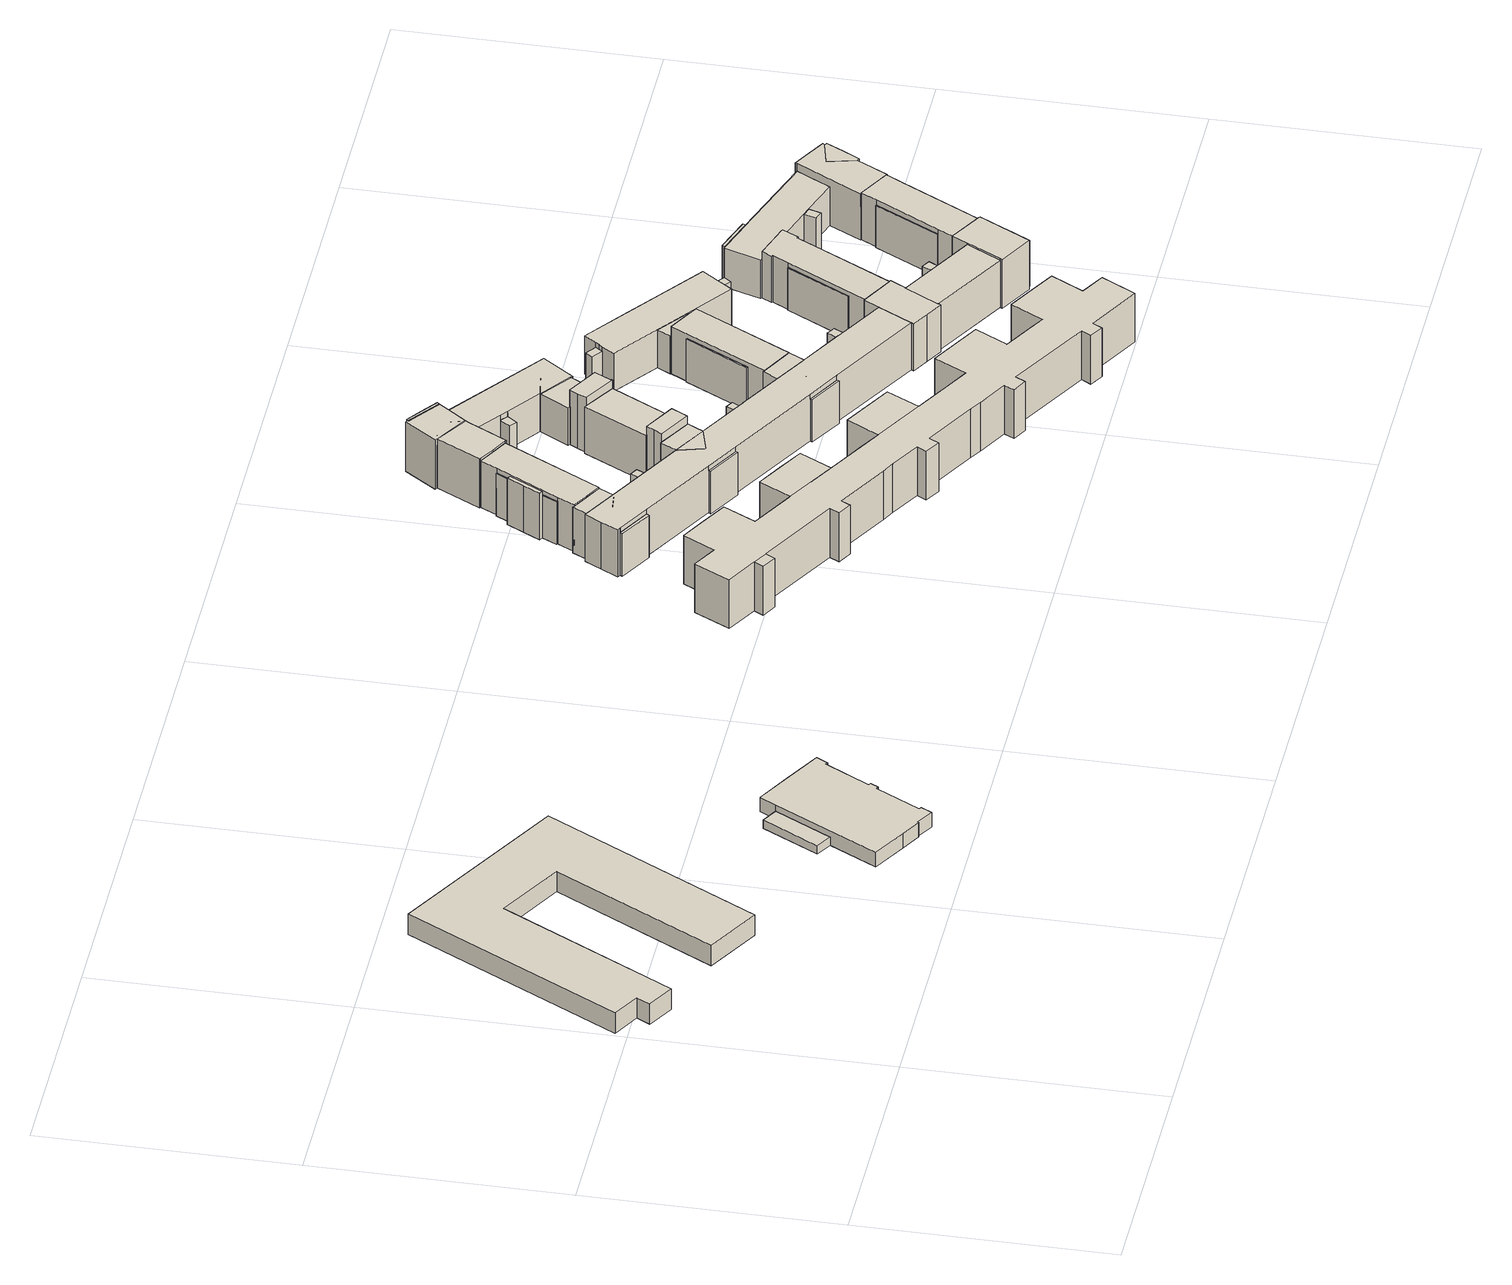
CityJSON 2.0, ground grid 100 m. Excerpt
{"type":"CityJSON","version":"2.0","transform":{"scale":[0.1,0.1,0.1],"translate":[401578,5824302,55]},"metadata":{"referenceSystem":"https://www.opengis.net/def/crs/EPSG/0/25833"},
"CityObjects":{
"building1":{"type":"Building","attributes":{"Gemeindeschluessel":"11000010","BezugspunktDach":"2200","function":"31001_2120","measuredHeight":8.98,"storeysAboveGround":1},"address":[{"country":"Germany","locality":"Berlin","thoroughfareNumber":"5 (1)","thoroughfareName":"Nordring"}],"geometry":[{"type":"Solid","lod":"1","boundaries":[[[[0,1,2,3,4,5,6,7,8,9,10]],[[11,12,13,14,15,16,17,18,19,20,21]],[[11,21,10,9]],[[12,11,9,8]],[[13,12,8,7]],[[14,13,7,6]],[[15,14,6,5]],[[16,15,5,4]],[[17,16,4,3]],[[18,17,3,2]],[[19,18,2,1]],[[20,19,1,0]],[[21,20,0,10]]]]}]},
"building2":{"type":"Building","attributes":{"Gemeindeschluessel":"11000010","function":"31001_2111"},"address":[{"country":"Germany","locality":"Berlin","thoroughfareNumber":"29","thoroughfareName":"Wolfener Straße"}],"children":["building2-1","building2-2"]},
"building2-1":{"type":"BuildingPart","attributes":{"BezugspunktDach":"2200","measuredHeight":8,"storeysAboveGround":1},"parents":["building2"],"geometry":[{"type":"MultiSurface","lod":"1","boundaries":[[[22,23,24,25,26,27,28,29,30,31,32,33,34,35,36,37,38]],[[39,40,41,42,43,44,45,46,47,48,49,50,51,52,53,54,55]],[[56,57,58,55,38,37]],[[40,39,37,36]],[[41,40,36,35]],[[42,41,35,34]],[[43,42,34,33]],[[44,43,33,32]],[[45,44,32,31]],[[46,45,31,30]],[[47,46,30,29]],[[48,47,29,28]],[[49,48,28,27]],[[50,49,27,26]],[[51,50,26,25]],[[52,51,25,24]],[[53,52,24,23]],[[54,53,23,22]],[[55,54,22,38]],[[39,58,57,56]]]}]},
"building2-2":{"type":"BuildingPart","attributes":{"BezugspunktDach":"2200","measuredHeight":3.56,"storeysAboveGround":1},"parents":["building2"],"geometry":[{"type":"Solid","lod":"1","boundaries":[[[[57,56,59,60]],[[61,39,58,62]],[[61,62,60,59]],[[39,61,59,56]],[[62,58,57,60]],[[58,39,56,57]]]]}]},
"building3":{"type":"Building","attributes":{"Gemeindeschluessel":"11000010","function":"31001_2100"},"address":[{"country":"Germany","locality":"Berlin","thoroughfareNumber":"34","thoroughfareName":"Wolfener Straße"}],"children":["building3-1","building3-2","building3-3","building3-4","building3-5","building3-6","building3-7","building3-8","building3-9","building3-10","building3-11"]},
"building3-1":{"type":"BuildingPart","attributes":{"BezugspunktDach":"2200","measuredHeight":21.52,"storeysAboveGround":5},"parents":["building3"],"geometry":[{"type":"MultiSurface","lod":"1","boundaries":[[[63,64,65,66,67,68,69,70,71,72,73,74,75,76,77,78,79,80,81,82,83,84,85,86,87,88,89,90,91,92,93,94,95,96,97,98,99,100,101,102,103,104,105,106,107,108,109,110,111,112,113,114]],[[115,116,64,63]],[[117,118,119,103,120,102]],[[121,122,123,107,124,106]],[[125,126,127,128,129,130,131,132,133,134,135,136,137,138,139,140,141,142,143,144,145,146,147,148,149,150,151,152,153,154,155,156,157,158,159,160,161,162,163,164,165,166,167,168,169,170,171,172,173,174,175,176]],[[174,177,178,175]],[[179,135,180,181,182,136]],[[183,131,184,185,186,132]],[[125,176,114,113]],[[126,125,113,112]],[[127,126,112,111]],[[128,127,111,110]],[[129,128,110,109]],[[130,129,109,108]],[[131,130,108,107]],[[107,106,124,187,183,188,124,107,189]],[[133,132,106,105]],[[134,133,105,104]],[[135,134,104,103]],[[137,136,102,101]],[[138,137,101,100]],[[139,138,100,99]],[[140,139,99,98]],[[141,140,98,97]],[[142,141,97,96]],[[143,142,96,95]],[[145,143,190,95,94,93]],[[146,145,93,92]],[[147,146,92,91]],[[148,147,91,90]],[[149,148,90,89]],[[150,149,89,88]],[[151,150,88,87]],[[152,151,87,86]],[[153,152,86,85]],[[154,153,85,84]],[[155,154,84,83]],[[156,155,83,82]],[[157,156,82,81]],[[158,157,81,80]],[[159,158,80,79]],[[160,159,79,78]],[[161,160,78,77]],[[162,161,77,76]],[[163,162,76,75]],[[164,163,75,74]],[[165,164,74,73]],[[166,165,73,72]],[[167,166,72,71]],[[168,167,71,70]],[[169,168,70,69]],[[170,169,69,68]],[[171,170,68,67]],[[172,171,67,66]],[[173,172,66,65]],[[174,173,65,64]],[[176,175,63,114]],[[174,175,63,64],[191,192,64,63],[175,174,192,191]],[[177,174,64,116]],[[178,177,116,115]],[[175,178,115,63]],[[120,193,179]],[[180,135,103,119]],[[181,180,119,118]],[[182,181,118,117]],[[136,182,117,102]],[[183,132,106,124],[194,132,183,187,195]],[[131,196,189]],[[183,197,131]],[[124,187,183]],[[184,131,107,123]],[[185,184,123,122]],[[186,185,122,121]],[[132,186,121,106]]]}]},
"building3-2":{"type":"BuildingPart","attributes":{"BezugspunktDach":"2200","measuredHeight":22.4,"storeysAboveGround":5},"parents":["building3"],"geometry":[{"type":"Solid","lod":"1","boundaries":[[[[193,198,199,200,201,202]],[[180,181,182,136,179,135]],[[180,135,202,201]],[[181,180,201,200]],[[182,181,200,199]],[[136,182,199,198]],[[179,136,198,193]],[[135,179,193,202]]]]}]},
"building3-3":{"type":"BuildingPart","attributes":{"BezugspunktDach":"2200","measuredHeight":22.11,"storeysAboveGround":5},"parents":["building3"],"geometry":[{"type":"Solid","lod":"1","boundaries":[[[[203,204,205,206,207,208]],[[147,148,149,150,151,146]],[[147,146,208,207]],[[148,147,207,206]],[[149,148,206,205]],[[150,149,205,204]],[[151,150,204,203]],[[146,151,203,208]]]]}]},
"building3-4":{"type":"BuildingPart","attributes":{"BezugspunktDach":"2200","measuredHeight":21.08,"storeysAboveGround":5},"parents":["building3"],"geometry":[{"type":"Solid","lod":"1","boundaries":[[[[209,210,211,212]],[[167,164,165,166]],[[167,166,212,211]],[[164,167,211,210]],[[165,164,210,209]],[[166,165,209,212]]]]}]},
"building3-5":{"type":"BuildingPart","attributes":{"BezugspunktDach":"2200","measuredHeight":21.11,"storeysAboveGround":5},"parents":["building3"],"geometry":[{"type":"Solid","lod":"1","boundaries":[[[[213,192,191,214]],[[175,174,177,178]],[[175,178,214,191]],[[177,174,192,213]],[[178,177,213,214]],[[191,192,174,175]]]]}]},
"building3-6":{"type":"BuildingPart","attributes":{"BezugspunktDach":"2200","measuredHeight":21.36,"storeysAboveGround":5},"parents":["building3"],"geometry":[{"type":"Solid","lod":"1","boundaries":[[[[215,216,217,218]],[[161,158,159,160]],[[161,160,218,217]],[[159,158,216,215]],[[160,159,215,218]],[[158,161,217,216]]]]}]},
"building3-7":{"type":"BuildingPart","attributes":{"BezugspunktDach":"2200","measuredHeight":20.71,"storeysAboveGround":5},"parents":["building3"],"geometry":[{"type":"Solid","lod":"1","boundaries":[[[[219,220,221,222]],[[173,170,171,172]],[[173,172,222,221]],[[170,173,221,220]],[[171,170,220,219]],[[172,171,219,222]]]]}]},
"building3-8":{"type":"BuildingPart","attributes":{"BezugspunktDach":"2200","measuredHeight":21.39,"storeysAboveGround":5},"parents":["building3"],"geometry":[{"type":"Solid","lod":"1","boundaries":[[[[223,224,225,226]],[[157,154,155,156]],[[157,156,226,225]],[[154,157,225,224]],[[155,154,224,223]],[[156,155,223,226]]]]}]},
"building3-9":{"type":"BuildingPart","attributes":{"BezugspunktDach":"2200","measuredHeight":22.34,"storeysAboveGround":5},"parents":["building3"],"geometry":[{"type":"MultiSurface","lod":"1","boundaries":[[[187,195,227,228,229,189]],[[184,185,186,132,183,131]],[[184,131,189,229]],[[185,184,229,228]],[[186,185,228,227]],[[132,186,227,195]],[[183,132,195,187]],[[131,230,183,187,189]]]}]},
"building3-10":{"type":"BuildingPart","attributes":{"BezugspunktDach":"2200","measuredHeight":22.35,"storeysAboveGround":5},"parents":["building3"],"geometry":[{"type":"MultiSurface","lod":"1","boundaries":[[[231,232,233,234,235,236]],[[140,141,142,143,237,139]],[[140,139,236,235]],[[141,140,235,234]],[[142,141,234,233]],[[143,142,233,232]],[[237,143,144,238,231]],[[139,237,231,236]],[[232,238,144,143]]]}]},
"building3-11":{"type":"BuildingPart","attributes":{"BezugspunktDach":"2200","measuredHeight":22.4,"storeysAboveGround":5},"parents":["building3"],"geometry":[{"type":"Solid","lod":"1","boundaries":[[[[239,240,241,242,243,244]],[[127,128,129,130,245,126]],[[127,126,244,243]],[[128,127,243,242]],[[129,128,242,241]],[[130,129,241,240]],[[245,130,240,239]],[[126,245,239,244]]]]}]},
"building4":{"type":"Building","attributes":{"Gemeindeschluessel":"11000010","function":"31001_2100"},"address":[{"country":"Germany","locality":"Berlin","thoroughfareNumber":"36","thoroughfareName":"Wolfener Straße"}],"children":["building4-1","building4-2","building4-3","building4-4","building4-5","building4-6","building4-7","building4-8","building4-9","building4-10","building4-11","building4-12","building4-13","building4-14","building4-15","building4-16","building4-17","building4-18","building4-19","building4-20","building4-21","building4-22","building4-23","building4-24","building4-25","building4-26","building4-27","building4-28","building4-29","building4-30","building4-31","building4-32","building4-33","building4-34","building4-35","building4-36","building4-37","building4-38","building4-39","building4-40","building4-41","building4-42","building4-43","building4-44","building4-45","building4-46","building4-47","building4-48"]},
"building4-1":{"type":"BuildingPart","attributes":{"BezugspunktDach":"2200","measuredHeight":22.64,"storeysAboveGround":5},"parents":["building4"],"geometry":[{"type":"MultiSurface","lod":"1","boundaries":[[[246,247,248,249,250,251,252,253,254,255,256,257,258]],[[259,260,261,262,263,264,265,266,267,268,269,270,271]],[[272,273,274,259,271,258,257]],[[260,259,257,256]],[[261,260,256,255]],[[262,261,255,254]],[[275,276,262,254,253]],[[277,275,263,253,252]],[[278,277,252,251]],[[266,265,251,250]],[[267,266,250,249]],[[268,267,249,248]],[[269,279,280,281,268,248,247]],[[259,274,273,272]],[[263,262,276,275]],[[264,263,275,277]],[[265,264,277,278]],[[268,281,280,279]],[[269,247,246,270]],[[282,271,270,246,258]]]}]},
"building4-2":{"type":"BuildingPart","attributes":{"BezugspunktDach":"2200","measuredHeight":22.63,"storeysAboveGround":5},"parents":["building4"],"geometry":[{"type":"MultiSurface","lod":"1","boundaries":[[[283,284,285,286,287,288]],[[289,290,291,292,293,294]],[[291,290,286,285]],[[292,291,285,284]],[[293,292,284,283]],[[294,293,283,288]],[[289,295,296,297,287]],[[294,288,297,296]],[[290,289,287,286]]]}]},
"building4-3":{"type":"BuildingPart","attributes":{"BezugspunktDach":"2200","measuredHeight":18.69,"storeysAboveGround":5},"parents":["building4"],"geometry":[{"type":"MultiSurface","lod":"1","boundaries":[[[298,299,300,301,302]],[[303,304,305,306,307]],[[303,307,302,301]],[[306,305,299,298]],[[307,306,298,302]],[[303,308,301,300,304]],[[305,304,300,299,309]]]}]},
"building4-4":{"type":"BuildingPart","attributes":{"BezugspunktDach":"2200","measuredHeight":22.78,"storeysAboveGround":5},"parents":["building4"],"geometry":[{"type":"MultiSurface","lod":"1","boundaries":[[[310,311,312,313,314,315,316,317,318]],[[319,320,321,322,323,324,325,326,327]],[[319,327,318,317]],[[320,319,317,316]],[[321,320,328,329]],[[322,321,315,329,330]],[[323,322,314,313]],[[324,323,313,312]],[[331,332,333,312,311]],[[326,325,311,310]],[[327,326,310,318]],[[329,328,316,315]],[[330,329,315,314,334]],[[325,324,333,332,331]]]}]},
"building4-5":{"type":"BuildingPart","attributes":{"BezugspunktDach":"2200","measuredHeight":22.73,"storeysAboveGround":5},"parents":["building4"],"geometry":[{"type":"Solid","lod":"1","boundaries":[[[[335,336,337,338,339,340]],[[341,342,343,344,345,346]],[[341,346,340,339]],[[342,341,339,338]],[[343,342,338,337]],[[344,343,337,336]],[[345,344,336,335]],[[346,345,335,340]]]]}]},
"building4-6":{"type":"BuildingPart","attributes":{"BezugspunktDach":"2200","measuredHeight":22.84,"storeysAboveGround":5},"parents":["building4"],"geometry":[{"type":"MultiSurface","lod":"1","boundaries":[[[347,348,349,336,350,351]],[[352,344,353,354,355,356]],[[352,356,351,350]],[[335,345,335,340,346,352,350,336]],[[357,358,336,349]],[[353,344,359,360]],[[361,362,357,349,348]],[[363,364,354,353,360,363,362]],[[355,365,366,348,354,348,347]],[[356,355,347,351]],[[344,345,335,336]],[[346,340,335,345]],[[360,359,358,357]],[[364,363,362,361]],[[357,362,363,360]],[[354,348,366,365]]]}]},
"building4-7":{"type":"BuildingPart","attributes":{"BezugspunktDach":"2200","measuredHeight":18.88,"storeysAboveGround":5},"parents":["building4"],"geometry":[{"type":"MultiSurface","lod":"1","boundaries":[[[367,368,369,370,371,372,373,374,375,376,358,362,377]],[[363,359,378,379,380,381,382,383,384,385,386,387,388]],[[378,389,390,391,392,359,358,376]],[[379,378,376,375]],[[380,379,375,374]],[[381,380,374,373]],[[393,381,373]],[[382,381,373,372]],[[383,382,372,371]],[[384,383,371,370]],[[394,395,370,369]],[[396,394,369,368]],[[397,396,368,367]],[[388,387,367,377]],[[363,364,361,362]],[[388,377,361,364]],[[359,360,357,358]],[[363,362,357,360]],[[392,391,390,389]],[[385,384,395,394]],[[386,385,394,396]],[[398,387,386,396,397]]]}]},
"building4-8":{"type":"BuildingPart","attributes":{"BezugspunktDach":"2200","measuredHeight":18.96,"storeysAboveGround":5},"parents":["building4"],"geometry":[{"type":"Solid","lod":"1","boundaries":[[[[399,400,401,402]],[[403,404,405,406]],[[403,406,402,401]],[[404,403,401,400]],[[406,405,399,402]],[[405,404,400,399]]]]}]},
"building4-9":{"type":"BuildingPart","attributes":{"BezugspunktDach":"2200","measuredHeight":18.96,"storeysAboveGround":5},"parents":["building4"],"geometry":[{"type":"Solid","lod":"1","boundaries":[[[[407,408,409,410]],[[411,412,413,414]],[[412,411,409,408]],[[413,412,408,407]],[[414,413,407,410]],[[411,414,410,409]]]]}]},
"building4-10":{"type":"BuildingPart","attributes":{"BezugspunktDach":"2200","measuredHeight":22.64,"storeysAboveGround":5},"parents":["building4"],"geometry":[{"type":"MultiSurface","lod":"1","boundaries":[[[415,416,417,418,419,420,421,422]],[[423,424,425,426,427,428,429,430]],[[423,430,422,421]],[[424,423,421,420]],[[427,426,418,417]],[[428,427,417,416]],[[430,431,432,422]],[[425,424,420,419]],[[426,425,419,418]],[[429,428,416,415]],[[429,415,432,431]]]}]},
"building4-11":{"type":"BuildingPart","attributes":{"BezugspunktDach":"2200","measuredHeight":14.66,"storeysAboveGround":5},"parents":["building4"],"geometry":[{"type":"MultiSurface","lod":"1","boundaries":[[[433,434,435,436]],[[437,438,439,440]],[[437,440,436,435]],[[438,437,435,434]],[[440,439,433,436]],[[439,441,442,433]],[[438,434,442,441]]]}]},
"building4-12":{"type":"BuildingPart","attributes":{"BezugspunktDach":"2200","measuredHeight":14.66,"storeysAboveGround":5},"parents":["building4"],"geometry":[{"type":"MultiSurface","lod":"1","boundaries":[[[443,444,445,446,447]],[[448,449,450,451,452]],[[450,449,445,444]],[[451,450,444,443]],[[452,451,443,447]],[[448,453,452,447,446]],[[454,455,445,449,456]],[[448,446,455,454]]]}]},
"building4-13":{"type":"BuildingPart","attributes":{"BezugspunktDach":"2200","measuredHeight":22.83,"storeysAboveGround":5},"parents":["building4"],"geometry":[{"type":"MultiSurface","lod":"1","boundaries":[[[457,458,459,460,461,462,463,464,465,466,467,468,469,470,471,472,473,474,475,332,331,476,477,478,479,480,481,482,483,484]],[[485,486,487,488,489,490,491,327,325,324,492,493,494,495,496,497,498,499,500,501,502,503,504,505,506,507,305,304,303,508]],[[485,508,484,483]],[[486,485,483,482]],[[487,486,482,481]],[[488,509,510,511,481,480]],[[489,488,480,479]],[[490,489,479,478]],[[491,512,513,490,478,477]],[[327,491,477,476]],[[325,327,476,331]],[[492,324,332,475]],[[493,514,515,475,474]],[[516,514,493,474,473]],[[495,494,473,472],[495,517,516,494]],[[496,495,472,471]],[[496,518,471]],[[497,496,471,470]],[[519,520,497,470,469]],[[499,498,469,468]],[[500,499,468,467]],[[501,500,467,466]],[[504,503,464,463]],[[521,522,504,463,462]],[[506,505,462,461]],[[523,524,506,461,460]],[[305,507,460,459]],[[300,299,305,459,458]],[[303,301,300,458,457]],[[508,303,457,484]],[[487,511,510,509,488]],[[490,513,512,491]],[[325,331,332,324]],[[492,525,515,514,493]],[[494,526,493,514,516]],[[517,495,494,516]],[[498,497,520,519]],[[502,501,466,465]],[[502,465,464,503,527]],[[505,504,522,521]],[[528,507,506,524,523]],[[529,304,305,299,300]],[[304,300,301,303]]]}]},
"building4-14":{"type":"BuildingPart","attributes":{"BezugspunktDach":"2200","measuredHeight":22.92,"storeysAboveGround":5},"parents":["building4"],"geometry":[{"type":"MultiSurface","lod":"1","boundaries":[[[530,531,532,533,534,535,536,537]],[[538,539,540,541,542,543,544,545]],[[537,546,537,536]],[[539,535,536,538,536,535]],[[535,539,535,534]],[[541,540,534,533]],[[542,541,533,532]],[[545,544,530,537]],[[538,545,546,537,536]],[[547,538,536,535,539]],[[540,539,535,534]],[[543,542,532,531]],[[548,544,543,549,531,530]]]}]},
"building4-15":{"type":"BuildingPart","attributes":{"BezugspunktDach":"2200","measuredHeight":18.69,"storeysAboveGround":5},"parents":["building4"],"geometry":[{"type":"MultiSurface","lod":"1","boundaries":[[[550,524,523,551]],[[507,506,552,553]],[[507,553,551,523]],[[552,506,524,550]],[[553,552,550,551]],[[506,507,523,524,554]]]}]},
"building4-16":{"type":"BuildingPart","attributes":{"BezugspunktDach":"2200","measuredHeight":22.78,"storeysAboveGround":5},"parents":["building4"],"geometry":[{"type":"MultiSurface","lod":"1","boundaries":[[[555,556,557,537,535,534,558,559,560,561,562,563,564,565,566]],[[503,501,567,568,569,570,571,572,540,539,545,573,574,575,576]],[[503,576,566,565]],[[501,466,465,464,565,564]],[[577,503,502]],[[567,501,564,563]],[[568,567,563,562]],[[569,568,562,561]],[[246,258,578,561,560]],[[570,569,271,270]],[[579,247,246,270,269,571,570,560,559]],[[572,571,559,558]],[[540,572,558,534]],[[573,545,537,557]],[[574,573,557,556]],[[575,574,556,555]],[[576,575,555,566]],[[577,502,465,466,501]],[[502,503,464,465,580]],[[270,271,578,258,246,581]],[[269,270,246,247,579]],[[539,540,582,534,535]],[[545,583,538,536,537]],[[539,535,536,538]]]}]},
"building4-17":{"type":"BuildingPart","attributes":{"BezugspunktDach":"2200","measuredHeight":21.66,"storeysAboveGround":5},"parents":["building4"],"geometry":[{"type":"MultiSurface","lod":"1","boundaries":[[[584,585,586,587,588,589,590,510,509]],[[487,591,592,593,594,595,489,596,488]],[[591,487,510,590]],[[592,591,590,589]],[[593,592,597,598]],[[594,593,588,598,599,600]],[[595,594,587,586]],[[489,595,586,585]],[[596,489,585,584]],[[488,596,584,509]],[[601,487,488,602,509,510]],[[598,597,589,588]],[[600,599,603,587,604]],[[603,599,598,588]]]}]},
"building4-18":{"type":"BuildingPart","attributes":{"BezugspunktDach":"2200","measuredHeight":22.54,"storeysAboveGround":5},"parents":["building4"],"geometry":[{"type":"Solid","lod":"1","boundaries":[[[[605,520,519,606,607,608,609,610,518]],[[611,612,613,614,615,498,497,616,496]],[[611,496,518,610]],[[612,611,610,609]],[[613,608,613,614]],[[615,614,607,606]],[[498,615,606,519]],[[616,497,520,605]],[[496,616,605,518]],[[613,612,609,608]],[[614,613,608,607]],[[497,498,519,520]]]]}]},
"building4-19":{"type":"BuildingPart","attributes":{"BezugspunktDach":"2200","measuredHeight":20.69,"storeysAboveGround":5},"parents":["building4"],"geometry":[{"type":"Solid","lod":"1","boundaries":[[[[617,618,619,620,621,622,623]],[[500,499,624,625,626,627,628]],[[500,628,623,622]],[[499,500,622,621]],[[624,499,621,620]],[[625,624,620,619]],[[626,625,619,618]],[[627,626,618,617]],[[628,627,617,623]]]]}]},
"building4-20":{"type":"BuildingPart","attributes":{"BezugspunktDach":"2200","measuredHeight":18.55,"storeysAboveGround":5},"parents":["building4"],"geometry":[{"type":"Solid","lod":"1","boundaries":[[[[629,630,631,632,393,633,634,635]],[[382,636,381,637,638,639,640,641]],[[382,641,635,634]],[[636,382,634,633]],[[381,636,633,393]],[[637,381,393,632]],[[638,637,632,631]],[[641,640,629,635]],[[639,638,631,630]],[[640,639,630,629]]]]}]},
"building4-21":{"type":"BuildingPart","attributes":{"BezugspunktDach":"2200","measuredHeight":14.62,"storeysAboveGround":5},"parents":["building4"],"geometry":[{"type":"MultiSurface","lod":"1","boundaries":[[[390,642,643,391]],[[644,645,389,392]],[[644,392,391,643]],[[645,644,643,642]],[[389,645,642,390]],[[392,646,389,390,391]]]}]},
"building4-22":{"type":"BuildingPart","attributes":{"BezugspunktDach":"2200","measuredHeight":14.62,"storeysAboveGround":5},"parents":["building4"],"geometry":[{"type":"Solid","lod":"1","boundaries":[[[[647,395,394,396,397,648]],[[387,386,385,384,649,650]],[[387,650,648,397]],[[649,384,395,647]],[[650,649,647,648]],[[386,387,397,396]],[[385,386,396,394]],[[384,385,394,395]]]]}]},
"building4-23":{"type":"BuildingPart","attributes":{"BezugspunktDach":"2200","measuredHeight":22.82,"storeysAboveGround":5},"parents":["building4"],"geometry":[{"type":"MultiSurface","lod":"1","boundaries":[[[651,652,653,654,655]],[[656,657,658,614,612]],[[656,404,400,399,405,659,612,655,654]],[[660,661,654,653]],[[657,656,662,663,664]],[[665,666,667,668,669,658,657,664,667,666,660,653,652]],[[614,414,410,409,411,670,658,652,651]],[[612,609,608,607,651,655]],[[659,405,399,400,404]],[[664,663,662,661,660]],[[669,668,667,666,665]],[[660,666,667,664]],[[670,411,409,410,414]],[[613,608,609,612]],[[613,614,607,608]]]}]},
"building4-24":{"type":"BuildingPart","attributes":{"BezugspunktDach":"2200","measuredHeight":25.33,"storeysAboveGround":5},"parents":["building4"],"geometry":[{"type":"MultiSurface","lod":"1","boundaries":[[[671,672,673,674,675,676]],[[677,431,428,678,330,328]],[[677,328,676,675]],[[431,677,675,674]],[[428,416,415,432,674,673]],[[678,428,673,672]],[[330,678,672,671]],[[328,316,315,314,671,676]],[[429,415,416,428]],[[431,432,415,429]],[[329,315,316,328]],[[330,679,314,315,329]]]}]},
"building4-25":{"type":"BuildingPart","attributes":{"BezugspunktDach":"2200","measuredHeight":25.38,"storeysAboveGround":5},"parents":["building4"],"geometry":[{"type":"MultiSurface","lod":"1","boundaries":[[[680,681,682,683,684,685,686,687]],[[688,640,638,689,690,691,426,424]],[[688,424,687,686]],[[640,688,686,685]],[[631,630,629,685,684]],[[638,640,639]],[[689,638,684,683]],[[690,689,683,682]],[[691,690,682,681]],[[426,691,681,680]],[[420,419,418,426,680,687]],[[638,639,630,631]],[[639,640,629,630]],[[424,425,419,420]],[[425,426,418,419]]]}]},
"building4-26":{"type":"BuildingPart","attributes":{"BezugspunktDach":"2200","measuredHeight":22.53,"storeysAboveGround":5},"parents":["building4"],"geometry":[{"type":"MultiSurface","lod":"1","boundaries":[[[692,693,694,695,696,697,698,699]],[[700,701,702,703,704,600,599,597]],[[700,597,699,698]],[[700,705,698]],[[701,706,705,698,697]],[[702,701,697,696]],[[600,707,708,709,710,704,694,693]],[[603,587,693,692]],[[711,589,588,603,692,699]],[[700,705,706,701,712]],[[702,696,695,703]],[[704,703,695,694]],[[710,709,708,707]],[[599,600,587,603]],[[597,598,588,589,711]],[[598,599,603,588,713]]]}]},
"building4-27":{"type":"BuildingPart","attributes":{"BezugspunktDach":"2200","measuredHeight":20.65,"storeysAboveGround":5},"parents":["building4"],"geometry":[{"type":"Solid","lod":"1","boundaries":[[[[714,715,716,717,718,719]],[[720,721,722,723,541,724]],[[720,724,719,718]],[[721,720,718,717]],[[722,721,717,716]],[[723,722,716,715]],[[541,723,715,714]],[[724,541,714,719]]]]}]},
"building4-28":{"type":"BuildingPart","attributes":{"BezugspunktDach":"2200","measuredHeight":18.69,"storeysAboveGround":5},"parents":["building4"],"geometry":[{"type":"Solid","lod":"1","boundaries":[[[[512,725,726,513]],[[727,728,491,490]],[[727,490,513,726]],[[728,727,726,725]],[[491,728,725,512]],[[490,491,512,513]]]]}]},
"building4-29":{"type":"BuildingPart","attributes":{"BezugspunktDach":"2200","measuredHeight":18.69,"storeysAboveGround":5},"parents":["building4"],"geometry":[{"type":"MultiSurface","lod":"1","boundaries":[[[516,517,729,730,515,514]],[[492,731,732,495,494,493]],[[731,492,515,730]],[[732,731,730,729]],[[495,732,729,517]],[[733,492,493,514,515]],[[494,495,517,516]],[[493,494,516,514,734]]]}]},
"building4-30":{"type":"BuildingPart","attributes":{"BezugspunktDach":"2200","measuredHeight":22.72,"storeysAboveGround":5},"parents":["building4"],"geometry":[{"type":"MultiSurface","lod":"1","boundaries":[[[735,736,737,738,739,348,366,740,347,741]],[[355,742,365,354,743,744,745,746,747,748]],[[355,748,741,347]],[[742,355,347,740]],[[365,742,740,366]],[[354,365,366,348]],[[749,377,361,364,388,743,354,348,739]],[[744,743,739,738]],[[745,744,738,737]],[[695,750,695,694,737,736]],[[746,745,694,704,703]],[[696,695,703,702,696,747,746,736,735]],[[748,747,735,741]],[[388,364,361,377,749]],[[703,704,694,695,750]],[[702,703,695,696]]]}]},
"building4-31":{"type":"BuildingPart","attributes":{"BezugspunktDach":"2200","measuredHeight":18.67,"storeysAboveGround":5},"parents":["building4"],"geometry":[{"type":"MultiSurface","lod":"1","boundaries":[[[751,752,709,708]],[[710,753,754,707]],[[753,710,709,752]],[[754,753,752,751]],[[707,754,751,708]],[[710,755,707,708,709]]]}]},
"building4-32":{"type":"BuildingPart","attributes":{"BezugspunktDach":"2200","measuredHeight":18.67,"storeysAboveGround":5},"parents":["building4"],"geometry":[{"type":"MultiSurface","lod":"1","boundaries":[[[705,706,756,757,758]],[[759,760,701,700,761]],[[759,761,758,757]],[[760,762,763,764,756]],[[701,760,756,706]],[[761,700,705,758]],[[765,766,764,763,762]],[[759,767,757,766,765,768]],[[701,706,705,700]]]}]},
"building4-33":{"type":"BuildingPart","attributes":{"BezugspunktDach":"2200","measuredHeight":21.53,"storeysAboveGround":5},"parents":["building4"],"geometry":[{"type":"MultiSurface","lod":"1","boundaries":[[[769,770,771,772,773,774]],[[775,776,763,765,759,777]],[[775,777,774,773]],[[776,775,773,772]],[[763,776,772,771]],[[766,764,771,770]],[[757,766,765,770,769]],[[777,759,769,774]],[[765,763,764,766]],[[759,778,765,766,757]]]}]},
"building4-34":{"type":"BuildingPart","attributes":{"BezugspunktDach":"2200","measuredHeight":22.57,"storeysAboveGround":5},"parents":["building4"],"geometry":[{"type":"MultiSurface","lod":"1","boundaries":[[[779,780,781,782,783,784,785,786,787,788]],[[789,790,791,792,793,794,795,796,797,798]],[[789,798,788,787]],[[790,799,800,787,786]],[[791,790,786,785]],[[801,802,785,784]],[[793,792,784,783],[803,793,804,805]],[[806,804,793,783,782]],[[795,794,782,781]],[[796,807,808,809,781,780]],[[789,800,799,790,810]],[[792,791,802,801]],[[804,793,803,805]],[[794,793,804,806]],[[795,809,808,807]],[[797,796,780,779]],[[797,779,788,798]]]}]},
"building4-35":{"type":"BuildingPart","attributes":{"BezugspunktDach":"2200","measuredHeight":18.61,"storeysAboveGround":5},"parents":["building4"],"geometry":[{"type":"Solid","lod":"1","boundaries":[[[[800,799,811,812]],[[813,790,789,814]],[[813,814,812,811]],[[790,813,811,799]],[[814,789,800,812]],[[789,790,799,800]]]]}]},
"building4-36":{"type":"BuildingPart","attributes":{"BezugspunktDach":"2200","measuredHeight":17.18,"storeysAboveGround":5},"parents":["building4"],"geometry":[{"type":"Solid","lod":"1","boundaries":[[[[815,816,817,818]],[[819,820,821,822]],[[819,822,818,817]],[[820,819,817,816]],[[821,820,816,815]],[[822,821,815,818]]]]}]},
"building4-37":{"type":"BuildingPart","attributes":{"BezugspunktDach":"2200","measuredHeight":22.43,"storeysAboveGround":5},"parents":["building4"],"geometry":[{"type":"Solid","lod":"1","boundaries":[[[[823,824,825,826,827,828]],[[829,830,831,832,833,834]],[[829,834,828,827]],[[830,829,827,826]],[[831,830,826,825]],[[832,831,825,824]],[[833,832,824,823]],[[834,833,823,828]]]]}]},
"building4-38":{"type":"BuildingPart","attributes":{"BezugspunktDach":"2200","measuredHeight":18.65,"storeysAboveGround":5},"parents":["building4"],"geometry":[{"type":"MultiSurface","lod":"1","boundaries":[[[273,272,835,836]],[[837,259,274,838]],[[837,838,836,835]],[[259,837,835,272]],[[838,274,273,836]],[[274,839,259,840,272,273]]]}]},
"building4-39":{"type":"BuildingPart","attributes":{"BezugspunktDach":"2200","measuredHeight":18.69,"storeysAboveGround":5},"parents":["building4"],"geometry":[{"type":"Solid","lod":"1","boundaries":[[[[841,522,521,842]],[[505,504,843,844]],[[505,844,842,521]],[[843,504,522,841]],[[844,843,841,842]],[[504,505,521,522]]]]}]},
"building4-40":{"type":"BuildingPart","attributes":{"BezugspunktDach":"2200","measuredHeight":21.54,"storeysAboveGround":5},"parents":["building4"],"geometry":[{"type":"MultiSurface","lod":"1","boundaries":[[[845,846,847,848,849,850,851,852,853,854]],[[544,542,855,856,857,858,296,294,859,860]],[[544,860,854,853]],[[532,531,530,853,852]],[[855,542,852,851]],[[856,855,851,850]],[[780,779,861,779,788,798,797,796,857,856,850,849]],[[858,857,849,848]],[[297,287,286,290,858,848,847]],[[288,297,296,847,846]],[[859,294,846,845]],[[860,859,845,854]],[[542,543,531,532]],[[543,544,530,531]],[[796,797,779,780]],[[797,798,788,779,861]],[[296,289,287,297]],[[290,286,287,289,862]],[[294,863,296,297,288]]]}]},
"building4-41":{"type":"BuildingPart","attributes":{"BezugspunktDach":"2200","measuredHeight":18.35,"storeysAboveGround":5},"parents":["building4"],"geometry":[{"type":"Solid","lod":"1","boundaries":[[[[864,865,809,808]],[[795,866,867,807]],[[866,795,809,865]],[[867,866,865,864]],[[807,867,864,808]],[[807,808,809,795]]]]}]},
"building4-42":{"type":"BuildingPart","attributes":{"BezugspunktDach":"2200","measuredHeight":22.43,"storeysAboveGround":5},"parents":["building4"],"geometry":[{"type":"MultiSurface","lod":"1","boundaries":[[[802,805,804,806,868,823,827,869,870,871,872,873]],[[874,875,876,877,829,833,878,794,793,803,791,879]],[[874,880,881,882,879,873,872]],[[875,874,872,871]],[[876,875,871,870]],[[877,876,870,869]],[[829,877,869,827]],[[833,829,827,823]],[[878,833,823,868]],[[794,878,868,806]],[[803,805,801,792]],[[879,791,802,873]],[[882,881,880,874]],[[794,806,804,793]],[[803,793,883,804,805]],[[791,884,792,801,802]]]}]},
"building4-43":{"type":"BuildingPart","attributes":{"BezugspunktDach":"2200","measuredHeight":17.18,"storeysAboveGround":5},"parents":["building4"],"geometry":[{"type":"MultiSurface","lod":"1","boundaries":[[[276,277,278,885,886,887,881,880,888,889]],[[890,874,882,891,892,893,265,264,262,894]],[[890,894,889,888]],[[874,821,815,895,880]],[[890,888,818,822]],[[891,882,881,887]],[[893,892,886,885]],[[265,893,885,278]],[[894,262,276,889]],[[822,818,895,815,821]],[[882,874,880,881]],[[891,887,886,892]],[[264,265,278,277,896]],[[262,263,275,276,897]],[[264,277,275,898,263]]]}]},
"building4-44":{"type":"BuildingPart","attributes":{"BezugspunktDach":"2200","measuredHeight":18.54,"storeysAboveGround":5},"parents":["building4"],"geometry":[{"type":"Solid","lod":"1","boundaries":[[[[899,900,281,280]],[[268,901,902,279]],[[901,268,281,900]],[[902,901,900,899]],[[279,902,899,280]],[[279,280,281,268]]]]}]},
"building4-45":{"type":"BuildingPart","attributes":{"BezugspunktDach":"2200","measuredHeight":17.18,"storeysAboveGround":5},"parents":["building4"],"geometry":[{"type":"Solid","lod":"1","boundaries":[[[[903,887,886,904]],[[892,891,905,906]],[[892,906,904,886]],[[905,891,887,903]],[[906,905,903,904]],[[892,886,887,891]]]]}]},
"building4-46":{"type":"BuildingPart","attributes":{"BezugspunktDach":"2200","measuredHeight":18.89,"storeysAboveGround":5},"parents":["building4"],"geometry":[{"type":"MultiSurface","lod":"1","boundaries":[[[907,908,909,910,911,912,913,914,915,916,917,918]],[[439,441,438,919,920,921,922,449,454,923,924,925]],[[439,925,918,917]],[[442,433,439,917,916]],[[434,442,441,916,915]],[[919,438,915,914]],[[920,919,914,913]],[[926,927,920,913,912]],[[922,921,912,911]],[[449,922,911,910]],[[455,445,449,910,909]],[[923,452,447,446,455,909,908]],[[924,923,908,907]],[[925,924,907,918]],[[441,439,433,442]],[[928,438,929,441,442,434]],[[921,920,927,926]],[[454,449,445,455]],[[448,446,447,452]],[[448,930,454,455,446]]]}]},
"building4-47":{"type":"BuildingPart","attributes":{"BezugspunktDach":"2200","measuredHeight":14.66,"storeysAboveGround":5},"parents":["building4"],"geometry":[{"type":"Solid","lod":"1","boundaries":[[[[926,931,932,927]],[[933,934,921,920]],[[933,920,927,932]],[[934,933,932,931]],[[921,934,931,926]],[[920,921,926,927]]]]}]},
"building4-48":{"type":"BuildingPart","attributes":{"BezugspunktDach":"2200","measuredHeight":18.78,"storeysAboveGround":5},"parents":["building4"],"geometry":[{"type":"MultiSurface","lod":"1","boundaries":[[[661,666,665,935,936,937,938,939]],[[940,941,924,942,668,667,663,943]],[[940,943,939,938]],[[941,940,938,937]],[[924,941,937,936]],[[942,924,936,935]],[[668,942,935,665]],[[943,663,661,939]],[[667,668,665,666]],[[663,664,660,661,944]],[[667,666,660,664]]]}]}
},
"vertices":[
[110,985,106],[81,932,106],[187,873,106],[216,926,106],[565,1560,106],[829,1415,106],[479,783,106],[695,664,106],[1162,1509,106],[468,1892,106],[1,1045,106],[468,1892,16],[1162,1509,16],[695,664,16],[479,783,16],[829,1415,16],[565,1560,16],[216,926,16],[187,873,16],[81,932,16],[110,985,16],[1,1045,16],
[1316,237,89],[1394,195,89],[1395,198,89],[1462,160,89],[1486,203,89],[1477,208,89],[1573,384,89],[1582,379,89],[1599,410,89],[1590,415,89],[1687,591,89],[1696,586,89],[1721,631,89],[1576,711,89],[1441,785,89],[1405,720,89],[1181,312,89],[1405,720,25],[1441,785,25],[1576,711,25],[1721,631,25],[1696,586,25],[1687,591,25],[1590,415,25],[1599,410,25],[1582,379,25],[1573,384,25],[1477,208,25],[1486,203,25],[1462,160,25],[1395,198,25],[1394,195,25],[1316,237,25],[1181,312,25],[1405,720,61],[1283,498,61],[1283,498,25],
[1342,755,61],[1220,533,61],[1342,755,25],[1220,533,25],
[2672,1039,235],[2730,1008,235],[3049,833,235],[3028,795,235],[3084,765,235],[3105,802,235],[3317,686,235],[3364,661,235],[3484,595,235],[3463,557,235],[3524,523,235],[3545,562,235],[3752,449,235],[3800,422,235],[3919,357,235],[3898,318,235],[3956,287,235],[3977,326,235],[4304,147,235],[4281,109,235],[4336,78,235],[4358,117,235],[4569,2,235],[4644,136,235],[4548,188,235],[4619,316,235],[4519,371,235],[4512,375,235],[4418,426,235],[4349,298,235],[4287,332,235],[4168,398,235],[4172,395,235],[4243,523,235],[4140,579,235],[4037,635,235],[3968,508,235],[3875,559,235],[3827,585,235],[3734,636,235],[3532,747,235],[3439,798,235],[3392,824,235],[3299,875,235],[3096,987,235],[2921,1083,235],[2989,1210,235],[2889,1265,235],[2789,1319,235],[2720,1194,235],[2622,1248,235],[2547,1107,235],[2650,1002,235],[2709,971,235],[3802,764,235],[3702,819,235],[3602,874,235],[3633,692,235],[3368,1002,235],[3267,1057,235],[3167,1112,235],[3198,931,235],[2622,1248,20],[2720,1194,20],[2789,1319,20],[2889,1265,20],[2989,1210,20],[2921,1083,20],[3096,987,20],[3299,875,20],[3392,824,20],[3439,798,20],[3532,747,20],[3734,636,20],[3827,585,20],[3875,559,20],[3968,508,20],[4037,635,20],[4140,579,20],[4243,523,20],[4172,395,20],[4168,398,20],[4287,332,20],[4349,298,20],[4418,426,20],[4512,375,20],[4519,371,20],[4619,316,20],[4548,188,20],[4644,136,20],[4569,2,20],[4358,117,20],[4336,78,20],[4281,109,20],[4304,147,20],[3977,326,20],[3956,287,20],[3898,318,20],[3919,357,20],[3800,422,20],[3752,449,20],[3545,562,20],[3524,523,20],[3463,557,20],[3484,595,20],[3364,661,20],[3317,686,20],[3105,802,20],[3084,765,20],[3028,795,20],[3049,833,20],[2730,1008,20],[2672,1039,20],[2547,1107,20],[2709,971,20],[2650,1002,20],[3633,692,20],[3602,874,20],[3702,819,20],[3802,764,20],[3198,931,20],[3167,1112,20],[3267,1057,20],[3368,1002,20],[3198,931,218],[3198,931,101],[3096,987,218],[4172,395,127],[2672,1039,223],[2730,1008,223],[3633,692,219],[3299,875,174],[3299,875,218],[3096,987,122],[3175,944,20],
[3734,636,219],[3802,764,219],[3702,819,219],[3602,874,219],[3532,747,219],
[4548,188,218],[4619,316,218],[4519,371,218],[4512,375,218],[4418,426,218],[4349,298,218],
[3524,523,224],[3545,562,224],[3484,595,224],[3463,557,224],
[2709,971,223],[2650,1002,223],
[3956,287,225],[3977,326,225],[3919,357,225],[3898,318,225],
[3084,765,227],[3105,802,227],[3049,833,227],[3028,795,227],
[4336,78,226],[4358,117,226],[4304,147,226],[4281,109,226],
[3368,1002,218],[3267,1057,218],[3167,1112,218],[3181,940,20],
[4070,451,218],[4172,395,218],[4243,523,218],[4140,579,218],[4037,635,218],[3968,508,218],[4070,451,20],[4168,398,218],
[2821,1138,219],[2921,1083,219],[2989,1210,219],[2889,1265,219],[2789,1319,219],[2720,1194,219],[2821,1138,20],
[4447,923,211],[4510,890,211],[4680,1202,211],[4715,1267,211],[4721,1264,211],[4755,1328,211],[4750,1331,211],[4681,1353,211],[4608,1376,211],[4586,1336,211],[4590,1333,211],[4555,1270,211],[4383,957,211],[4555,1270,6],[4590,1333,6],[4586,1336,6],[4608,1376,6],[4681,1353,6],[4750,1331,6],[4755,1328,6],[4721,1264,6],[4715,1267,6],[4680,1202,6],[4510,890,6],[4447,923,6],[4383,957,6],[4555,1270,193],[4419,1022,193],[4419,1022,6],[4681,1353,178],[4608,1376,178],[4750,1331,178],[4755,1328,178],[4543,950,6],[4543,950,192],[4680,1202,192],[4383,957,88],
[4860,442,208],[4897,510,208],[4933,577,208],[4922,584,208],[4885,517,208],[4849,450,208],[4885,517,4],[4922,584,4],[4933,577,4],[4897,510,4],[4860,442,4],[4849,450,4],[4878,503,4],[4877,501,4],[4877,501,208],
[2949,1477,191],[2955,1487,191],[2821,1560,191],[2821,1559,191],[2816,1550,191],[2821,1559,4],[2821,1560,4],[2955,1487,4],[2949,1477,4],[2816,1550,4],[2821,1559,97],[2955,1487,93],
[3367,1348,212],[3470,1378,212],[3470,1379,212],[3503,1439,212],[3500,1441,212],[3437,1476,212],[3375,1510,212],[3370,1513,212],[3337,1451,212],[3370,1513,4],[3375,1510,4],[3437,1476,4],[3500,1441,4],[3503,1439,4],[3470,1379,4],[3470,1378,4],[3367,1348,4],[3337,1451,4],[3375,1510,6],[3437,1476,6],[3500,1441,6],[3470,1378,211],[3470,1379,211],[3470,1379,160],[3500,1441,161],
[3384,2384,222],[3445,2339,222],[3453,2348,222],[3391,2393,222],[3329,2438,222],[3323,2428,222],[3329,2438,5],[3391,2393,5],[3453,2348,5],[3445,2339,5],[3384,2384,5],[3323,2428,5],
[3231,2307,222],[3361,2228,222],[3403,2283,222],[3312,2437,222],[3222,2313,222],[3312,2437,5],[3403,2283,5],[3361,2228,5],[3231,2307,5],[3222,2313,5],[3403,2283,173],[3445,2339,173],[3445,2339,6],[3403,2283,6],[3361,2228,173],[3400,2279,173],[3400,2279,6],[3361,2228,6],[3359,2228,5],[3359,2228,222],
[3484,2123,173],[3484,2124,173],[3513,2102,173],[3512,2102,173],[3644,2008,173],[3643,2007,173],[3765,1918,173],[3772,1913,173],[3817,1974,173],[3862,2035,173],[3354,2218,173],[3862,2035,6],[3817,1974,6],[3772,1913,6],[3765,1918,6],[3643,2007,6],[3644,2008,6],[3512,2102,6],[3513,2102,6],[3484,2124,6],[3484,2123,6],[3354,2218,6],[3853,2041,6],[3853,2041,152],[3729,2132,152],[3729,2132,6],[3765,1918,172],[3513,2102,152],[3512,2102,152],[3484,2124,152],[3484,2123,152],[3484,2123,23],
[3917,1298,193],[4052,1546,193],[4048,1549,193],[3912,1301,193],[4048,1549,4],[4052,1546,4],[3917,1298,4],[3912,1301,4],
[4045,1228,193],[4180,1473,193],[4175,1476,193],[4041,1230,193],[4175,1476,4],[4180,1473,4],[4045,1228,4],[4041,1230,4],
[3471,1539,211],[3535,1504,211],[3538,1503,211],[3671,1747,211],[3606,1786,211],[3547,1821,211],[3540,1825,211],[3405,1576,211],[3540,1825,6],[3547,1821,6],[3606,1786,6],[3671,1747,6],[3538,1503,6],[3535,1504,6],[3471,1539,6],[3405,1576,6],[3410,1573,6],[3410,1573,211],
[3971,1841,153],[3992,1869,153],[3952,1898,153],[3931,1870,153],[3952,1898,6],[3992,1869,6],[3971,1841,6],[3931,1870,6],[3982,1855,6],[3982,1855,153],
[4483,1467,153],[4505,1495,153],[4464,1524,153],[4452,1509,153],[4443,1496,153],[4452,1509,6],[4464,1524,6],[4505,1495,6],[4483,1467,6],[4443,1496,6],[4444,1497,6],[4454,1511,6],[4454,1511,153],[4459,1519,6],
[2821,1559,211],[2821,1560,211],[2955,1487,211],[3263,1318,211],[3397,1244,211],[3768,1041,211],[3902,968,211],[4272,765,211],[4309,832,211],[4346,898,211],[4144,1009,211],[4145,1009,211],[3975,1102,211],[3975,1101,211],[3843,1174,211],[3671,1269,211],[3671,1268,211],[3640,1285,211],[3641,1285,211],[3337,1451,211],[3197,1527,211],[3166,1544,211],[3027,1620,211],[2894,1693,211],[2895,1693,211],[2883,1699,211],[2846,1633,211],[2809,1566,211],[2846,1633,4],[2883,1699,4],[2895,1693,4],[2894,1693,4],[3027,1620,4],[3166,1544,4],[3197,1527,4],[3641,1285,4],[3640,1285,4],[3671,1268,4],[3671,1269,4],[3843,1174,4],[3975,1101,4],[3975,1102,4],[4145,1009,4],[4144,1009,4],[4346,898,4],[4309,832,4],[4272,765,4],[3902,968,4],[3768,1041,4],[3397,1244,4],[3263,1318,4],[2809,1566,4],[2894,1693,206],[2895,1693,206],[2895,1693,56],[3197,1527,191],[3166,1544,191],[3640,1285,191],[3641,1285,191],[3671,1268,191],[3671,1269,191],[3843,1174,210],[3975,1102,210],[3975,1101,210],[3768,1041,191],[3902,968,191],[3263,1318,191],[3397,1244,191],[3641,1285,56],[3667,1270,4],[4291,798,4],[3263,1318,74],[2821,1560,97],
[4713,523,212],[4750,590,212],[4787,657,212],[4649,733,212],[4481,825,212],[4481,826,212],[4443,759,212],[4406,691,212],[4443,759,4],[4481,826,4],[4481,825,4],[4649,733,4],[4787,657,4],[4750,590,4],[4713,523,4],[4406,691,4],[4406,691,160],[4444,760,4],[4713,523,56],[4750,590,206],
[3392,1235,191],[3257,1308,191],[3392,1235,4],[3257,1308,4],[3397,1244,114],
[4334,719,212],[4401,682,212],[4406,692,212],[4515,887,212],[4510,890,212],[4447,923,212],[4383,957,212],[4380,958,212],[4347,898,212],[4346,898,212],[4272,765,212],[4267,755,212],[4347,898,4],[4380,958,4],[4383,957,4],[4447,923,4],[4510,890,4],[4515,887,4],[4406,692,4],[4401,682,4],[4334,719,4],[4267,755,4],[4328,865,4],[4383,957,57],[4510,890,65],[4309,832,62],[4447,923,119],[4481,825,108],[4410,698,4],
[2935,1609,206],[3027,1620,206],[3060,1680,206],[3056,1682,206],[2993,1715,206],[2932,1748,206],[2927,1752,206],[2927,1752,4],[2932,1748,4],[2993,1715,4],[3056,1682,4],[3060,1680,4],[2935,1609,4],[2932,1748,6],[2993,1715,6],[2994,1715,6],[3056,1682,6],[2895,1693,39],[2894,1693,106],[2994,1715,206],[3056,1682,102],
[3875,1075,210],[4009,1163,210],[4006,1165,210],[3942,1198,210],[3880,1231,210],[3876,1234,210],[3876,1234,4],[3880,1231,4],[3942,1198,4],[4006,1165,4],[4009,1163,4],[3875,1075,4],
[4177,991,201],[4200,1035,201],[4184,1044,201],[4168,1053,201],[4145,1009,201],[4144,1009,201],[4144,967,201],[4168,1053,4],[4184,1044,4],[4200,1035,4],[4177,991,4],[4144,967,4],
[3584,1887,172],[3643,1854,172],[3707,1819,172],[3710,1818,172],[3739,2024,172],[3643,2007,172],[3577,1892,172],[3739,2024,6],[3710,1818,6],[3707,1819,6],[3643,1854,6],[3584,1887,6],[3577,1892,6],
[3860,2052,152],[3736,2142,152],[3736,2142,6],[3860,2052,6],[3765,2106,6],
[3482,2063,152],[3454,2083,152],[3482,2063,6],[3454,2083,6],
[4006,1165,213],[4212,1543,213],[4149,1577,213],[4087,1610,213],[3880,1231,213],[4087,1610,4],[4149,1577,4],[4212,1543,4],[3979,1412,4],[4149,1577,173],[4087,1610,173],[4087,1610,147],[4087,1610,6],[4149,1577,6],[4212,1543,173],[4150,1576,173],[4150,1576,6],[4212,1543,6],[4212,1543,142],[4108,1353,4],
[3500,1441,249],[3518,1472,249],[3535,1504,249],[3410,1573,249],[3393,1542,249],[3375,1510,249],[3393,1542,6],[3518,1472,6],[3500,1441,148],
[3671,1747,248],[3674,1751,248],[3671,1752,248],[3688,1784,248],[3707,1819,248],[3584,1887,248],[3565,1854,248],[3547,1821,248],[3565,1854,6],[3688,1784,6],[3671,1752,6],[3674,1751,6],
[2994,1715,212],[3056,1682,212],[3265,2063,212],[3202,2096,212],[3140,2130,212],[3104,2063,212],[2968,1815,212],[2932,1748,212],[2968,1815,6],[3104,2063,6],[3140,2130,6],[3202,2096,6],[3265,2063,6],[2968,1815,193],[3104,2063,193],[3092,1749,6],[3092,1749,193],[3229,1997,193],[3229,1997,6],[2932,1748,33],[3081,2022,6],[2993,1715,116],
[4649,733,200],[4673,776,200],[4657,785,200],[4641,794,200],[4618,750,200],[4616,709,200],[4618,750,4],[4641,794,4],[4657,785,4],[4673,776,4],[4616,709,4],
[3219,1573,191],[3188,1590,191],[3188,1590,4],[3219,1573,4],
[3695,1312,191],[3664,1328,191],[3664,1328,4],[3695,1312,4],[3641,1285,38],[3640,1285,75],
[3140,2130,222],[3202,2096,222],[3265,2063,222],[3268,2061,222],[3354,2218,222],[3329,2329,222],[3136,2133,222],[3329,2329,5],[3354,2218,5],[3268,2061,5],[3265,2063,5],[3202,2096,5],[3140,2130,5],[3136,2133,5],[3354,2218,102],[3202,2096,165],
[3096,1747,193],[3232,1995,193],[3232,1995,6],[3096,1747,6],[3146,1846,6],
[3099,2066,193],[2995,1877,193],[2964,1819,193],[2995,1877,6],[3099,2066,6],[2964,1819,6],[3066,2005,6],[3067,2008,6],[3067,2008,193],[3031,1942,6],[3031,1942,193],[2995,1877,100],[3024,1929,6],
[2995,1877,211],[3031,1942,211],[3067,2008,211],[3053,2016,211],[3017,1950,211],[2981,1884,211],[3017,1950,6],[3053,2016,6],[2981,1884,6],[3027,1934,6],
[4887,681,213],[4949,646,213],[5121,958,213],[5157,1023,213],[5157,1024,213],[5094,1058,213],[5031,1092,213],[4996,1028,213],[4859,778,213],[4825,715,213],[4859,778,6],[4996,1028,6],[5031,1092,6],[5094,1058,6],[5157,1024,6],[5157,1023,6],[5121,958,6],[4949,646,6],[4887,681,6],[4825,715,6],[4996,1028,192],[4859,778,192],[5094,1058,211],[5031,1092,211],[5095,1058,6],[5157,1024,211],[5095,1058,211],[5157,1023,211],[4985,712,6],[4985,712,190],[5121,958,190],[4979,996,6],
[4992,1031,192],[4855,781,192],[4992,1031,6],[4855,781,6],
[4807,1472,178],[4810,1484,178],[4666,1532,178],[4661,1520,178],[4666,1532,6],[4810,1484,6],[4807,1472,6],[4661,1520,6],
[5230,1144,211],[5240,1138,211],[5276,1204,211],[5312,1271,211],[5303,1277,211],[5202,1253,211],[5303,1277,6],[5312,1271,6],[5276,1204,6],[5240,1138,6],[5230,1144,6],[5202,1253,6],
[4551,1271,193],[4416,1024,193],[4551,1271,6],[4416,1024,6],[4491,1153,6],[4555,1270,152],
[3897,958,191],[3763,1032,191],[3897,958,4],[3763,1032,4],
[4843,440,219],[4849,450,219],[4877,501,219],[4954,642,219],[4949,646,219],[4825,715,219],[4821,718,219],[4787,657,219],[4713,523,219],[4707,514,219],[4821,718,4],[4825,715,4],[4949,646,4],[4954,642,4],[4843,440,4],[4707,514,4],[4887,681,161],[4897,538,4],[4869,487,4],
[4990,708,190],[5126,955,190],[5126,955,6],[4990,708,6],
[5162,1021,211],[5308,1286,211],[5241,1323,211],[5173,1360,211],[5169,1352,211],[5027,1094,211],[5169,1352,6],[5173,1360,6],[5241,1323,6],[5308,1286,6],[5162,1021,6],[5027,1094,6],[5169,1352,178],[5095,1219,178],[5095,1219,6],[5157,1024,160],[5036,1089,6],
[4756,1328,178],[4908,1280,178],[4944,1268,178],[4651,1523,178],[4603,1380,178],[4651,1523,6],[4944,1268,6],[4908,1280,6],[4756,1328,6],[4603,1380,6],[4720,1500,178],[4750,1331,112],[4608,1376,143],[4681,1353,67],
[4547,947,192],[4685,1199,192],[4685,1199,6],[4547,947,6],
[4928,1219,178],[4894,1231,178],[4928,1219,6],[4894,1231,6],
[4236,1576,174],[4409,1450,174],[4454,1511,174],[4464,1524,174],[4498,1572,174],[4326,1698,174],[4201,1789,174],[4026,1917,174],[3992,1869,174],[3982,1855,174],[3971,1841,174],[3938,1794,174],[4026,1917,6],[4201,1789,6],[4326,1698,6],[4498,1572,6],[4409,1450,6],[4236,1576,6],[3938,1794,6],[4326,1698,153],[4201,1789,153],[3992,1869,62],[3986,1861,6],[4453,1510,6],
[4332,1708,153],[4208,1798,153],[4208,1798,6],[4332,1708,6],
[4217,1540,173],[4236,1576,173],[4210,1686,173],[4112,1667,173],[4083,1613,173],[4112,1667,6],[4210,1686,6],[4217,1540,6],[4083,1613,6],[4087,1610,74]
]}
